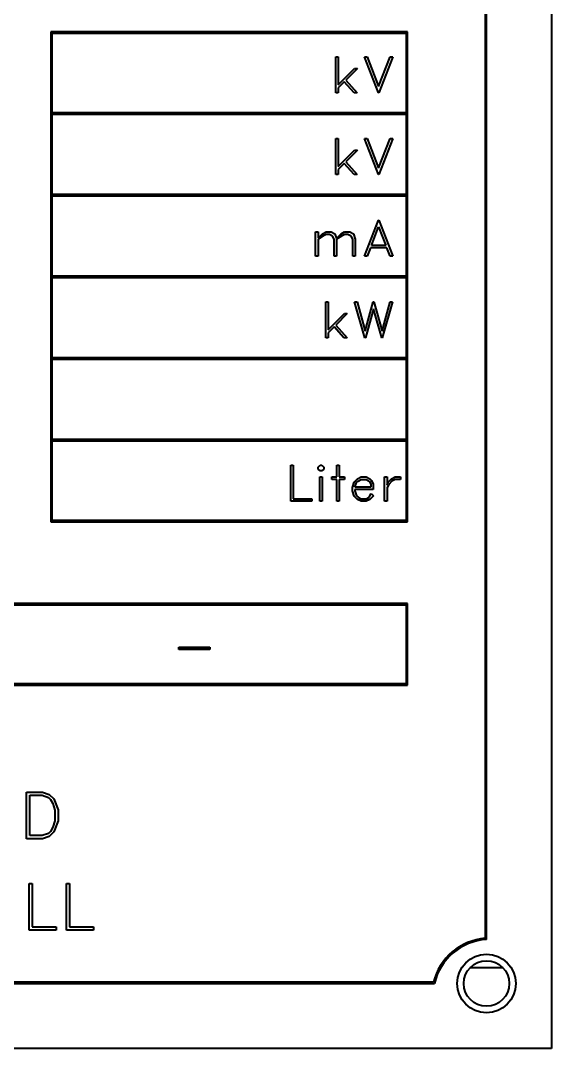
# Model space of a CAD drawing. Header units: millimetres. Extents: x 0 to 5945, y 0 to 4205.
# Drawn here: x 1883 to 1923.9, y 1300.4 to 1379.5 of the extents above; entities that cross this region are included whole.
import ezdxf

# ---------------------------------------------------------------- set-up
doc = ezdxf.new("R2010")
doc.units = ezdxf.units.MM
doc.header["$LTSCALE"] = 5
doc.layers.add('가시적인 것(ISO)', color=3, linetype='Continuous', lineweight=40)

msp = doc.modelspace()

# ---------------------------------------------------------------- linework, layer by layer
at = {"layer": '가시적인 것(ISO)'}
for p, q in [((1923.876, 1420.394), (1923.876, 1300.394)), ((1918.776, 1411.915), (1918.776, 1308.874)), ((1918.876, 1308.781), (1918.876, 1412.008)), ((1912.79, 1378.643), (1885.337, 1378.643)), ((1885.337, 1378.643), (1885.337, 1340.922)), ((1885.437, 1372.406), (1885.437, 1378.543)), ((1885.437, 1378.543), (1912.69, 1378.543)), ((1912.69, 1378.543), (1912.69, 1372.406)), ((1912.79, 1340.922), (1912.79, 1378.643)), ((1907.278, 1376.727), (1907.467, 1376.727)), ((1907.278, 1373.944), (1907.278, 1376.727)), ((1907.467, 1376.727), (1907.467, 1374.563)), ((1909.491, 1376.727), (1909.685, 1376.727)), ((1910.555, 1373.944), (1909.491, 1376.727)), ((1909.685, 1376.727), (1910.573, 1374.444)), ((1910.573, 1374.444), (1911.463, 1376.727)), ((1911.655, 1376.727), (1910.594, 1373.944)), ((1911.463, 1376.727), (1911.655, 1376.727)), ((1907.467, 1374.563), (1908.722, 1375.818)), ((1908.935, 1375.818), (1908.057, 1374.941)), ((1908.722, 1375.818), (1908.935, 1375.818)), ((1907.925, 1374.811), (1907.467, 1374.35)), ((1908.678, 1373.944), (1907.925, 1374.811)), ((1908.057, 1374.941), (1908.929, 1373.944)), ((1907.467, 1373.944), (1907.278, 1373.944)), ((1907.467, 1374.35), (1907.467, 1373.944)), ((1908.929, 1373.944), (1908.678, 1373.944)), ((1910.594, 1373.944), (1910.555, 1373.944)), ((1912.69, 1372.406), (1885.437, 1372.406)), ((1885.437, 1366.12), (1885.437, 1372.306)), ((1885.437, 1372.306), (1912.69, 1372.306)), ((1912.69, 1372.306), (1912.69, 1366.12)), ((1907.278, 1370.44), (1907.467, 1370.44)), ((1907.278, 1367.657), (1907.278, 1370.44)), ((1907.467, 1370.44), (1907.467, 1368.276)), ((1909.491, 1370.44), (1909.685, 1370.44)), ((1910.555, 1367.657), (1909.491, 1370.44)), ((1909.685, 1370.44), (1910.573, 1368.157)), ((1910.573, 1368.157), (1911.463, 1370.44)), ((1911.655, 1370.44), (1910.594, 1367.657)), ((1911.463, 1370.44), (1911.655, 1370.44)), ((1907.467, 1368.276), (1908.722, 1369.531)), ((1908.935, 1369.531), (1908.057, 1368.654)), ((1908.722, 1369.531), (1908.935, 1369.531)), ((1907.925, 1368.524), (1907.467, 1368.064)), ((1907.467, 1368.064), (1907.467, 1367.657)), ((1908.678, 1367.657), (1907.925, 1368.524)), ((1908.057, 1368.654), (1908.929, 1367.657)), ((1907.467, 1367.657), (1907.278, 1367.657)), ((1908.929, 1367.657), (1908.678, 1367.657)), ((1910.594, 1367.657), (1910.555, 1367.657)), ((1912.69, 1366.12), (1885.437, 1366.12)), ((1885.437, 1359.833), (1885.437, 1366.02)), ((1885.437, 1366.02), (1912.69, 1366.02)), ((1912.69, 1366.02), (1912.69, 1359.833)), ((1909.491, 1361.37), (1910.555, 1364.153)), ((1910.555, 1364.153), (1910.594, 1364.153)), ((1910.594, 1364.153), (1911.655, 1361.37)), ((1910.011, 1362.206), (1910.573, 1363.651)), ((1910.573, 1363.651), (1911.135, 1362.206)), ((1905.722, 1363.244), (1905.911, 1363.244)), ((1905.722, 1361.37), (1905.722, 1363.244)), ((1905.911, 1363.244), (1905.911, 1362.768)), ((1905.911, 1362.768), (1906.253, 1363.112)), ((1906.287, 1362.929), (1905.911, 1362.68)), ((1905.911, 1362.68), (1905.911, 1361.37)), ((1906.253, 1363.112), (1906.522, 1363.244)), ((1906.538, 1363.055), (1906.287, 1362.929)), ((1906.522, 1363.244), (1906.926, 1363.244)), ((1906.781, 1363.055), (1906.538, 1363.055)), ((1907.027, 1362.934), (1906.781, 1363.055)), ((1906.926, 1363.244), (1907.205, 1363.11)), ((1907.148, 1362.688), (1907.027, 1362.934)), ((1907.148, 1361.37), (1907.148, 1362.688)), ((1907.205, 1363.11), (1907.319, 1362.753)), ((1907.319, 1362.753), (1907.679, 1363.112)), ((1907.71, 1362.929), (1907.337, 1362.68)), ((1907.337, 1362.68), (1907.337, 1361.37)), ((1907.679, 1363.112), (1907.951, 1363.244)), ((1907.964, 1363.055), (1907.71, 1362.929)), ((1907.951, 1363.244), (1908.352, 1363.244)), ((1908.207, 1363.055), (1907.964, 1363.055)), ((1908.45, 1362.934), (1908.207, 1363.055)), ((1908.352, 1363.244), (1908.629, 1363.11)), ((1908.575, 1362.688), (1908.45, 1362.934)), ((1908.575, 1361.37), (1908.575, 1362.688)), ((1908.629, 1363.11), (1908.764, 1362.701)), ((1908.764, 1362.701), (1908.764, 1361.37)), ((1909.941, 1362.017), (1909.685, 1361.37)), ((1911.207, 1362.017), (1909.941, 1362.017)), ((1911.135, 1362.206), (1910.011, 1362.206)), ((1911.463, 1361.37), (1911.207, 1362.017)), ((1905.911, 1361.37), (1905.722, 1361.37)), ((1907.337, 1361.37), (1907.148, 1361.37)), ((1908.764, 1361.37), (1908.575, 1361.37)), ((1909.685, 1361.37), (1909.491, 1361.37)), ((1911.655, 1361.37), (1911.463, 1361.37)), ((1912.69, 1359.833), (1885.437, 1359.833)), ((1885.437, 1359.733), (1912.69, 1359.733)), ((1885.437, 1353.546), (1885.437, 1359.733)), ((1912.69, 1359.733), (1912.69, 1353.546)), ((1906.499, 1357.866), (1906.688, 1357.866)), ((1906.499, 1355.083), (1906.499, 1357.866)), ((1906.688, 1357.866), (1906.688, 1355.702)), ((1908.717, 1357.866), (1908.911, 1357.866)), ((1909.514, 1355.083), (1908.717, 1357.866)), ((1908.911, 1357.866), (1909.535, 1355.614)), ((1909.535, 1355.614), (1910.161, 1357.866)), ((1910.161, 1357.866), (1910.208, 1357.866)), ((1910.208, 1357.866), (1910.832, 1355.614)), ((1910.832, 1355.614), (1911.458, 1357.866)), ((1911.65, 1357.866), (1910.855, 1355.083)), ((1911.458, 1357.866), (1911.65, 1357.866)), ((1910.182, 1357.335), (1909.558, 1355.083)), ((1910.809, 1355.083), (1910.182, 1357.335)), ((1906.688, 1355.702), (1907.943, 1356.958)), ((1908.155, 1356.958), (1907.278, 1356.08)), ((1907.943, 1356.958), (1908.155, 1356.958)), ((1907.146, 1355.951), (1906.688, 1355.49)), ((1906.688, 1355.49), (1906.688, 1355.083)), ((1907.899, 1355.083), (1907.146, 1355.951)), ((1907.278, 1356.08), (1908.15, 1355.083)), ((1906.688, 1355.083), (1906.499, 1355.083)), ((1908.15, 1355.083), (1907.899, 1355.083)), ((1909.558, 1355.083), (1909.514, 1355.083)), ((1910.855, 1355.083), (1910.809, 1355.083)), ((1912.69, 1353.546), (1885.437, 1353.546)), ((1885.437, 1353.446), (1912.69, 1353.446)), ((1885.437, 1347.259), (1885.437, 1353.446)), ((1912.69, 1353.446), (1912.69, 1347.259)), ((1912.69, 1347.259), (1885.437, 1347.259)), ((1885.437, 1347.159), (1912.69, 1347.159)), ((1885.437, 1341.022), (1885.437, 1347.159)), ((1912.69, 1347.159), (1912.69, 1341.022)), ((1903.811, 1345.292), (1904, 1345.292)), ((1903.811, 1342.51), (1903.811, 1345.292)), ((1904, 1345.292), (1904, 1342.699)), ((1905.907, 1345.145), (1906.058, 1345.292)), ((1905.907, 1344.992), (1905.907, 1345.145)), ((1906.058, 1345.292), (1906.208, 1345.292)), ((1906.208, 1345.292), (1906.358, 1345.145)), ((1906.358, 1345.145), (1906.358, 1344.992)), ((1907.357, 1345.292), (1907.546, 1345.292)), ((1907.357, 1344.384), (1907.357, 1345.292)), ((1907.546, 1345.292), (1907.546, 1344.384)), ((1906.058, 1344.845), (1905.907, 1344.992)), ((1906.037, 1344.384), (1906.226, 1344.384)), ((1906.037, 1342.51), (1906.037, 1344.384)), ((1906.208, 1344.845), (1906.058, 1344.845)), ((1906.358, 1344.992), (1906.208, 1344.845)), ((1906.226, 1344.384), (1906.226, 1342.51)), ((1906.969, 1344.384), (1907.357, 1344.384)), ((1906.969, 1344.195), (1906.969, 1344.384)), ((1907.546, 1344.384), (1907.934, 1344.384)), ((1907.934, 1344.384), (1907.934, 1344.195)), ((1908.949, 1344.252), (1909.218, 1344.384)), ((1909.218, 1344.384), (1909.622, 1344.384)), ((1909.622, 1344.384), (1909.891, 1344.252)), ((1911.033, 1344.384), (1911.222, 1344.384)), ((1911.033, 1342.51), (1911.033, 1344.384)), ((1911.222, 1344.384), (1911.222, 1343.757)), ((1911.563, 1344.252), (1911.832, 1344.384)), ((1911.832, 1344.384), (1912.26, 1344.384)), ((1912.26, 1344.384), (1912.26, 1344.195)), ((1907.357, 1344.195), (1906.969, 1344.195)), ((1907.357, 1342.51), (1907.357, 1344.195)), ((1907.934, 1344.195), (1907.546, 1344.195)), ((1907.546, 1344.195), (1907.546, 1342.51)), ((1908.548, 1343.581), (1908.682, 1343.98)), ((1908.548, 1343.312), (1908.548, 1343.581)), ((1908.682, 1343.98), (1908.949, 1344.252)), ((1908.75, 1343.607), (1908.863, 1343.952)), ((1909.976, 1343.607), (1908.75, 1343.607)), ((1908.863, 1343.952), (1908.985, 1344.068)), ((1908.985, 1344.068), (1909.234, 1344.195)), ((1909.234, 1344.195), (1909.609, 1344.195)), ((1909.609, 1344.195), (1909.852, 1344.073)), ((1909.852, 1344.073), (1909.976, 1343.83)), ((1909.891, 1344.252), (1910.031, 1344.115)), ((1909.976, 1343.83), (1909.976, 1343.607)), ((1910.031, 1344.115), (1910.163, 1343.843)), ((1910.163, 1343.843), (1910.163, 1343.418)), ((1911.222, 1343.757), (1911.297, 1343.98)), ((1911.364, 1343.817), (1911.222, 1343.568)), ((1911.222, 1343.568), (1911.222, 1342.51)), ((1911.297, 1343.98), (1911.563, 1344.252)), ((1911.599, 1344.068), (1911.364, 1343.817)), ((1911.848, 1344.195), (1911.599, 1344.068)), ((1912.26, 1344.195), (1911.848, 1344.195)), ((1908.682, 1342.914), (1908.548, 1343.312)), ((1908.949, 1342.644), (1908.682, 1342.914)), ((1908.737, 1343.418), (1908.737, 1343.323)), ((1910.163, 1343.418), (1908.737, 1343.418)), ((1908.737, 1343.323), (1908.863, 1342.945)), ((1908.863, 1342.945), (1908.985, 1342.826)), ((1908.985, 1342.826), (1909.234, 1342.699)), ((1909.609, 1342.699), (1909.852, 1342.823)), ((1909.852, 1342.823), (1909.997, 1343.11)), ((1910.173, 1342.929), (1909.891, 1342.644)), ((1909.997, 1343.11), (1910.173, 1342.929)), ((1905.426, 1342.51), (1903.811, 1342.51)), ((1904, 1342.699), (1905.426, 1342.699)), ((1905.426, 1342.699), (1905.426, 1342.51)), ((1906.226, 1342.51), (1906.037, 1342.51)), ((1907.546, 1342.51), (1907.357, 1342.51)), ((1909.218, 1342.51), (1908.949, 1342.644)), ((1909.622, 1342.51), (1909.218, 1342.51)), ((1909.234, 1342.699), (1909.609, 1342.699)), ((1909.891, 1342.644), (1909.622, 1342.51)), ((1911.222, 1342.51), (1911.033, 1342.51)), ((1885.337, 1340.922), (1912.79, 1340.922)), ((1912.69, 1341.022), (1885.437, 1341.022)), ((1912.79, 1334.635), (1845.006, 1334.635)), ((1845.106, 1334.535), (1912.69, 1334.535)), ((1912.69, 1334.535), (1912.69, 1328.449)), ((1912.79, 1328.349), (1912.79, 1334.635)), ((1895.188, 1331.292), (1897.579, 1331.292)), ((1895.188, 1331.104), (1895.188, 1331.292)), ((1897.579, 1331.104), (1895.188, 1331.104)), ((1897.579, 1331.292), (1897.579, 1331.104)), ((1845.006, 1328.349), (1912.79, 1328.349)), ((1912.69, 1328.449), (1845.106, 1328.449)), ((1883.468, 1320.127), (1884.685, 1320.127)), ((1883.468, 1316.534), (1883.468, 1320.127)), ((1883.712, 1319.883), (1884.675, 1319.883)), ((1883.712, 1316.778), (1883.712, 1319.883)), ((1884.675, 1319.883), (1885.163, 1319.719)), ((1884.685, 1320.127), (1885.203, 1319.953)), ((1885.203, 1319.953), (1885.554, 1319.606)), ((1885.163, 1319.719), (1885.317, 1319.562)), ((1885.317, 1319.562), (1885.484, 1319.238)), ((1885.484, 1319.238), (1885.647, 1318.743)), ((1885.554, 1319.606), (1885.891, 1318.757)), ((1885.647, 1318.743), (1885.647, 1317.918)), ((1885.891, 1318.757), (1885.891, 1317.905)), ((1885.484, 1317.423), (1885.317, 1317.099)), ((1885.647, 1317.918), (1885.484, 1317.423)), ((1885.891, 1317.905), (1885.554, 1317.056)), ((1884.675, 1316.778), (1883.712, 1316.778)), ((1885.163, 1316.942), (1884.675, 1316.778)), ((1885.203, 1316.708), (1884.685, 1316.534)), ((1885.317, 1317.099), (1885.163, 1316.942)), ((1885.554, 1317.056), (1885.203, 1316.708)), ((1884.685, 1316.534), (1883.468, 1316.534)), ((1883.666, 1313.092), (1883.91, 1313.092)), ((1883.666, 1309.499), (1883.666, 1313.092)), ((1883.91, 1313.092), (1883.91, 1309.743)), ((1886.54, 1313.092), (1886.784, 1313.092)), ((1886.54, 1309.499), (1886.54, 1313.092)), ((1886.784, 1313.092), (1886.784, 1309.743)), ((1883.91, 1309.743), (1885.751, 1309.743)), ((1885.751, 1309.743), (1885.751, 1309.499)), ((1886.784, 1309.743), (1888.625, 1309.743)), ((1888.625, 1309.743), (1888.625, 1309.499)), ((1885.751, 1309.499), (1883.666, 1309.499)), ((1888.625, 1309.499), (1886.54, 1309.499)), ((1920.15, 1306.594), (1917.603, 1306.594)), ((1773.156, 1305.394), (1914.868, 1305.394)), ((1914.79, 1305.494), (1773.235, 1305.494)), ((1923.876, 1300.394), (1763.876, 1300.394))]:
    msp.add_line(p, q, dxfattribs=at)
for radius in [2.25, 1.75]:
    msp.add_circle((1918.876, 1305.394), radius, dxfattribs=at)
for radius, start, end in [(4.495, 94.74086, 165.83507), (4.395, 93.54181, 166.84836)]:
    msp.add_arc((1919.148, 1304.394), radius, start, end, dxfattribs=at)

doc.saveas('drawing.dxf')
